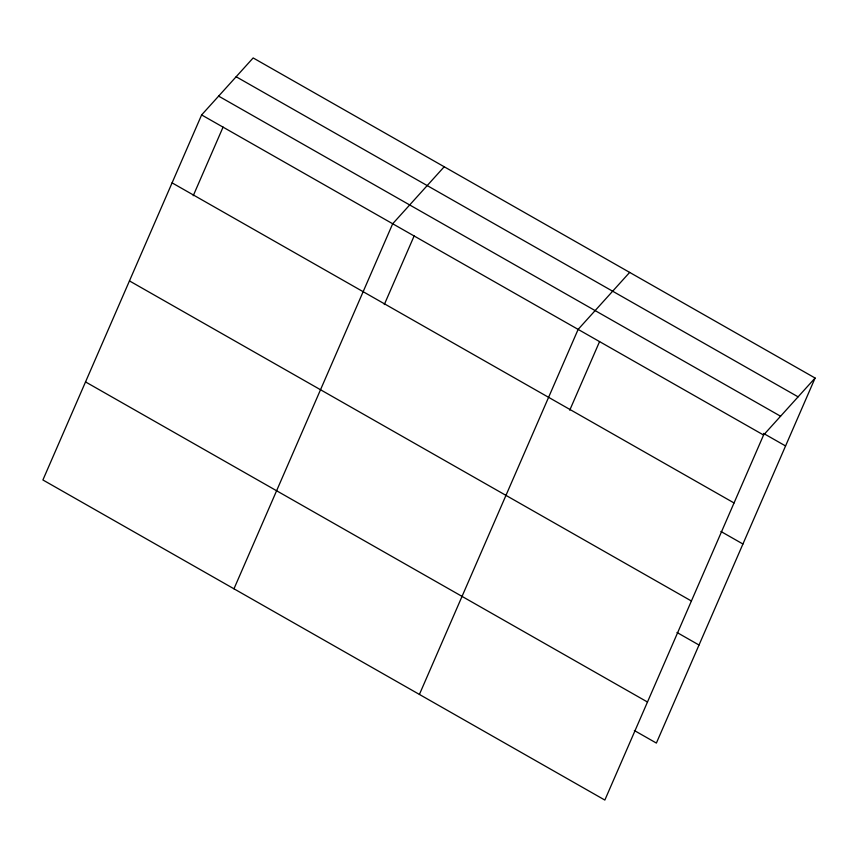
<?xml version="1.0" encoding="UTF-8"?>
<svg xmlns="http://www.w3.org/2000/svg" width="858" height="858" viewBox="0 0 858 858"><rect width="100%" height="100%" fill="white"/><g stroke="black" fill="none" stroke-linecap="round" stroke-linejoin="round"><path stroke-width="1.29" d="M201.619 114.929L42.9 479.965L604.847 800.064L763.577 435.027L815.1 378.035L253.153 57.936L201.619 114.929L763.577 435.027M193.232 195.721L223.08 127.081M233.966 588.803L392.685 223.766L444.208 166.763M384.298 304.547L414.146 235.918M419.412 694.433L578.131 329.397L629.654 272.404M569.744 410.188L599.592 341.548M815.1 378.035L656.381 743.071L634.352 730.523M236.143 76.748L798.101 396.846M218.629 96.117L780.576 416.227M763.545 433.419L785.563 445.956M172.083 182.861L734.04 502.96M720.913 531.467L742.931 544.004M129.451 280.909L691.409 601.008M676.983 632.475L699.013 645.023M85.532 381.917L647.479 702.026"/></g></svg>
